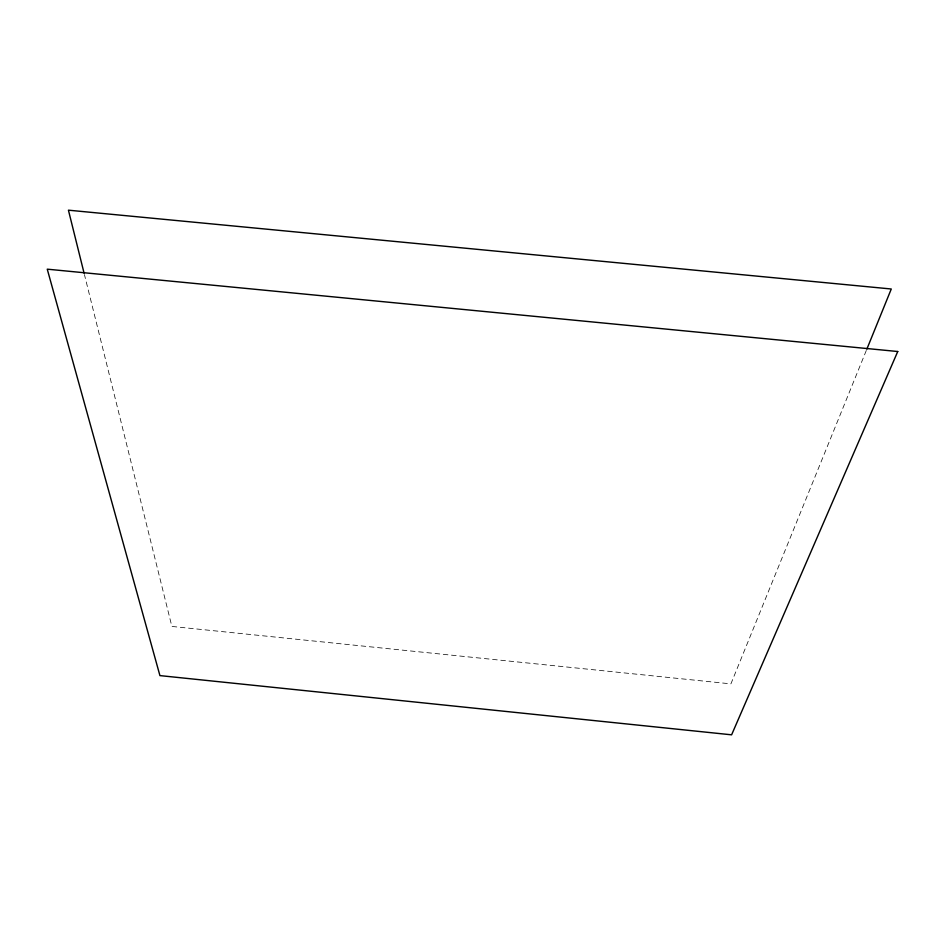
<?xml version="1.0" encoding="UTF-8"?>
<svg xmlns="http://www.w3.org/2000/svg" width="945" height="945" viewBox="0 0 945 945"><rect width="100%" height="100%" fill="white"/><g stroke="black" fill="none" stroke-linecap="round" stroke-linejoin="round"><path stroke-width="0.71" stroke-dasharray="4.72 3.54" d="M866.305 350.477L730.91 683.873L171.872 626.441L84.424 274.558"/><path stroke-width="1.42" d="M866.86 349.118L891.277 288.993L68.43 210.18L84.07 273.129M897.75 351.516L731.607 734.82L159.929 675.604L47.25 269.171L897.75 351.516"/></g></svg>
